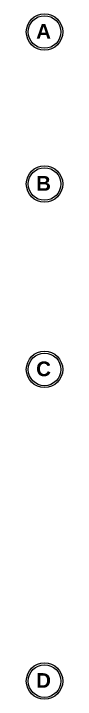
# Model space of a CAD drawing. Header units: millimetres. Extents: x 148 to 461, y 24 to 94.
# Drawn here: x 158.48 to 159.05, y 63.88 to 74.6 of the extents above; entities that cross this region are included whole.
import ezdxf

# ---------------------------------------------------------------- set-up
doc = ezdxf.new("R2010")
doc.units = ezdxf.units.MM
doc.layers.add('A-Dims', color=22, linetype='Continuous', lineweight=0)

msp = doc.modelspace()

# ---------------------------------------------------------------- linework, layer by layer
at = {"layer": 'A-Dims'}
for centre, radius in [((158.766, 74.315), 0.285), ((158.766, 74.315), 0.255), ((158.766, 71.938), 0.285), ((158.766, 71.938), 0.255), ((158.766, 69.038), 0.285), ((158.766, 69.038), 0.255), ((158.766, 64.165), 0.285), ((158.766, 64.165), 0.255)]:
    msp.add_circle(centre, radius, dxfattribs=at)

# ---------------------------------------------------------------- texts
at = {"layer": 'A-Dims', "char_height": 0.2295, "width": 0.94069, "attachment_point": 3}
for s, insert in [('{\\fArial|b1|i0|c0|p34;A}', (158.867, 74.439)), ('{\\fArial|b1|i0|c0|p34;B}', (158.867, 72.062)), ('{\\fArial|b1|i0|c0|p34;C}', (158.867, 69.162)), ('{\\fArial|b1|i0|c0|p34;D}', (158.867, 64.289))]:
    msp.add_mtext(s, dxfattribs=dict(at, insert=insert))

doc.saveas('drawing.dxf')
